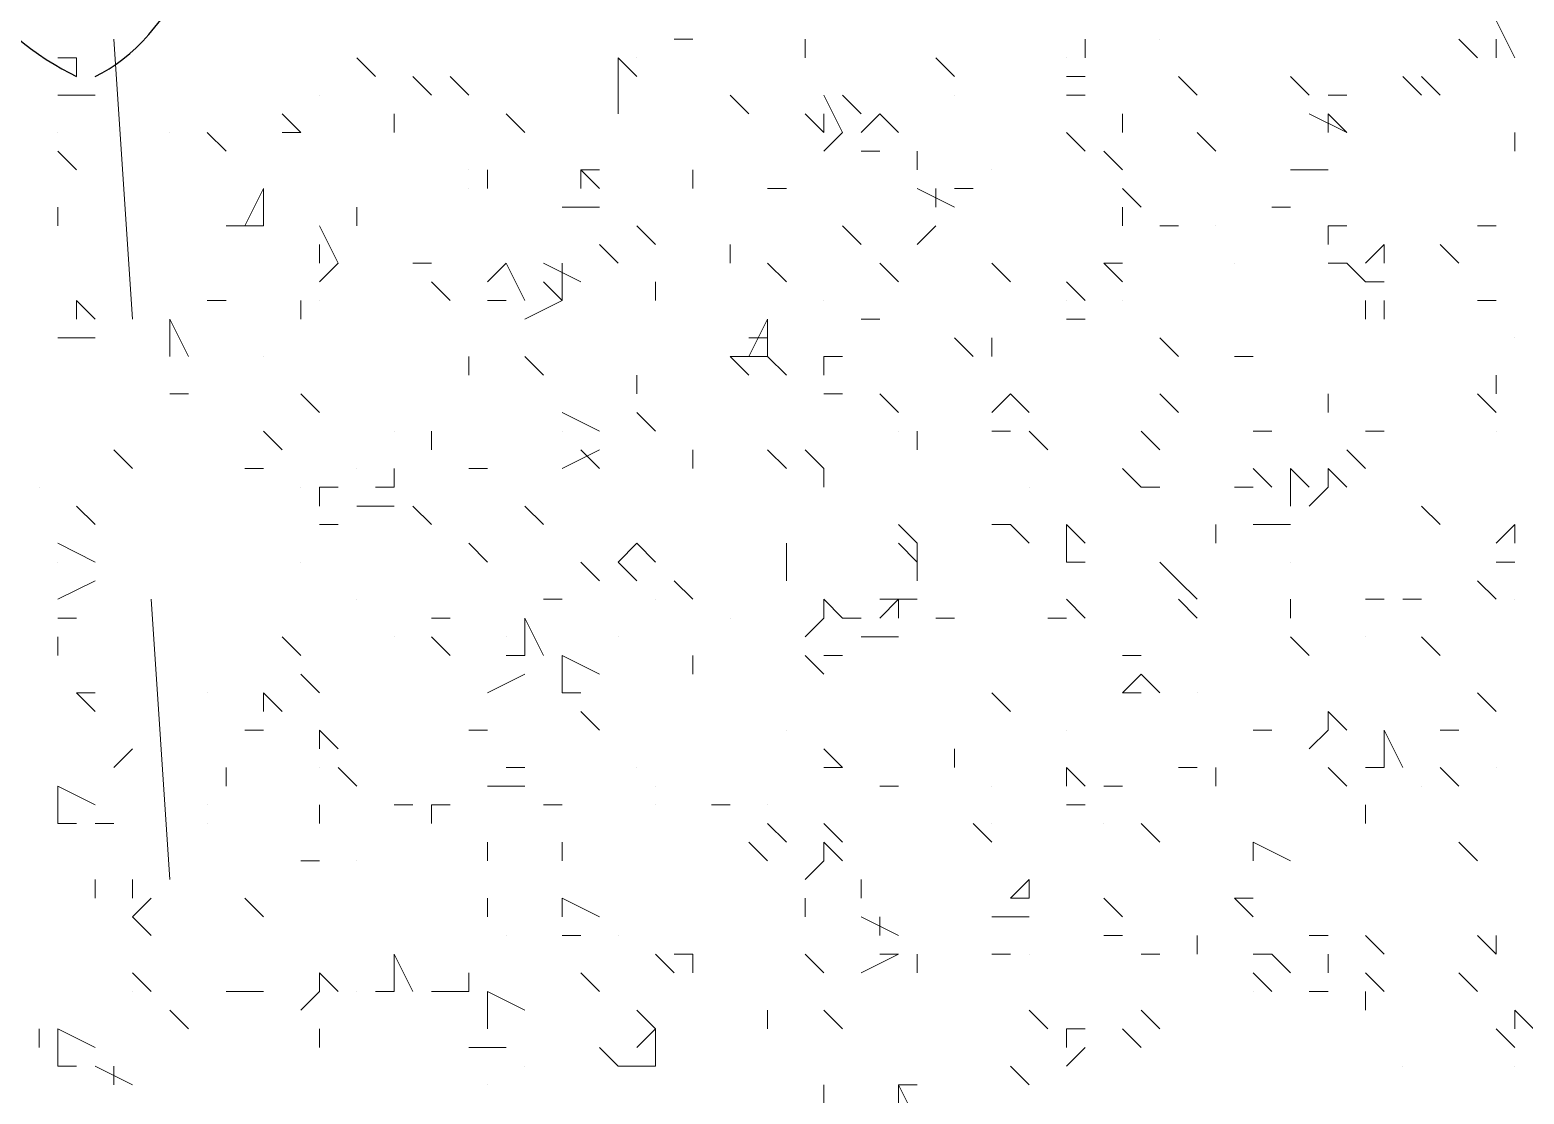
# Model space of a CAD drawing. Header units: millimetres. Extents: x 2928 to 3112, y 1220 to 1280.
# Drawn here: x 3000.6972 to 3000.9638, y 1264.2823 to 1264.4723 of the extents above; entities that cross this region are included whole.
import ezdxf

# ---------------------------------------------------------------- set-up
doc = ezdxf.new("R2010")
doc.units = ezdxf.units.MM

msp = doc.modelspace()

# ---------------------------------------------------------------- linework, layer by layer
at = {"color": 92, "linetype": 'Continuous', "lineweight": 5, "true_color": 0x00b800}
for points in [[(3000.95884, 1264.47395), (3000.96217, 1264.46729), (3000.96217, 1264.46729)], [(3000.8155, 1264.47062), (3000.81217, 1264.47062), (3000.81217, 1264.47062)], [(3000.8355, 1264.46729), (3000.8355, 1264.47062), (3000.8355, 1264.47062)], [(3000.8855, 1264.47062), (3000.8855, 1264.46729), (3000.8855, 1264.46729)], [(3000.8855, 1264.47062), (3000.8855, 1264.46729), (3000.8855, 1264.46729)], [(3000.9555, 1264.46729), (3000.95217, 1264.47062), (3000.95217, 1264.47062)], [(3000.95884, 1264.47062), (3000.95884, 1264.46729), (3000.95884, 1264.46729)], [(3000.7055, 1264.46729), (3000.70217, 1264.46729), (3000.70217, 1264.46729)], [(3000.7055, 1264.46729), (3000.70217, 1264.46729), (3000.70217, 1264.46729)], [(3000.7055, 1264.46729), (3000.7055, 1264.46395), (3000.7055, 1264.46395)], [(3000.75883, 1264.46395), (3000.7555, 1264.46729), (3000.7555, 1264.46729)], [(3000.80217, 1264.46729), (3000.8055, 1264.46395), (3000.8055, 1264.46395)], [(3000.80217, 1264.46729), (3000.80217, 1264.46395), (3000.80217, 1264.46395)], [(3000.86217, 1264.46395), (3000.85883, 1264.46729), (3000.85883, 1264.46729)], [(3000.76883, 1264.46062), (3000.7655, 1264.46395), (3000.7655, 1264.46395)], [(3000.7755, 1264.46062), (3000.77217, 1264.46395), (3000.77217, 1264.46395)], [(3000.80217, 1264.46395), (3000.80217, 1264.46062), (3000.80217, 1264.46062)], [(3000.88217, 1264.46395), (3000.8855, 1264.46395), (3000.8855, 1264.46395)], [(3000.9055, 1264.46062), (3000.90217, 1264.46395), (3000.90217, 1264.46395)], [(3000.9255, 1264.46062), (3000.92217, 1264.46395), (3000.92217, 1264.46395)], [(3000.9455, 1264.46062), (3000.94217, 1264.46395), (3000.94217, 1264.46395)], [(3000.94884, 1264.46062), (3000.9455, 1264.46395), (3000.9455, 1264.46395)], [(3000.70217, 1264.46062), (3000.70883, 1264.46062), (3000.70883, 1264.46062)], [(3000.80217, 1264.45729), (3000.80217, 1264.46062), (3000.80217, 1264.46062)], [(3000.8255, 1264.45729), (3000.82217, 1264.46062), (3000.82217, 1264.46062)], [(3000.83883, 1264.46062), (3000.84217, 1264.45395), (3000.84217, 1264.45395)], [(3000.8455, 1264.45729), (3000.84217, 1264.46062), (3000.84217, 1264.46062)], [(3000.8855, 1264.46062), (3000.88217, 1264.46062), (3000.88217, 1264.46062)], [(3000.93217, 1264.46062), (3000.92884, 1264.46062), (3000.92884, 1264.46062)], [(3000.7455, 1264.45395), (3000.74217, 1264.45729), (3000.74217, 1264.45729)], [(3000.76217, 1264.45395), (3000.76217, 1264.45729), (3000.76217, 1264.45729)], [(3000.7855, 1264.45395), (3000.78217, 1264.45729), (3000.78217, 1264.45729)], [(3000.83883, 1264.45395), (3000.8355, 1264.45729), (3000.8355, 1264.45729)], [(3000.83883, 1264.45729), (3000.83883, 1264.45395), (3000.83883, 1264.45395)], [(3000.83883, 1264.45395), (3000.83883, 1264.45729), (3000.83883, 1264.45729)], [(3000.84883, 1264.45729), (3000.8455, 1264.45395), (3000.8455, 1264.45395)], [(3000.84883, 1264.45729), (3000.85217, 1264.45395), (3000.85217, 1264.45395)], [(3000.89217, 1264.45395), (3000.89217, 1264.45729), (3000.89217, 1264.45729)], [(3000.9255, 1264.45729), (3000.93217, 1264.45395), (3000.93217, 1264.45395)], [(3000.92884, 1264.45729), (3000.92884, 1264.45395), (3000.92884, 1264.45395)], [(3000.93217, 1264.45395), (3000.92884, 1264.45729), (3000.92884, 1264.45729)], [(3000.73217, 1264.45062), (3000.72883, 1264.45395), (3000.72883, 1264.45395)], [(3000.7455, 1264.45395), (3000.74217, 1264.45395), (3000.74217, 1264.45395)], [(3000.83883, 1264.45062), (3000.84217, 1264.45395), (3000.84217, 1264.45395)], [(3000.8855, 1264.45062), (3000.88217, 1264.45395), (3000.88217, 1264.45395)], [(3000.90884, 1264.45062), (3000.9055, 1264.45395), (3000.9055, 1264.45395)], [(3000.96217, 1264.45062), (3000.96217, 1264.45395), (3000.96217, 1264.45395)], [(3000.7055, 1264.44729), (3000.70217, 1264.45062), (3000.70217, 1264.45062)], [(3000.8455, 1264.45062), (3000.84883, 1264.45062), (3000.84883, 1264.45062)], [(3000.8555, 1264.44729), (3000.8555, 1264.45062), (3000.8555, 1264.45062)], [(3000.89217, 1264.44729), (3000.88883, 1264.45062), (3000.88883, 1264.45062)], [(3000.77883, 1264.44395), (3000.77883, 1264.44729), (3000.77883, 1264.44729)], [(3000.7955, 1264.44729), (3000.79883, 1264.44395), (3000.79883, 1264.44395)], [(3000.7955, 1264.44729), (3000.7955, 1264.44395), (3000.7955, 1264.44395)], [(3000.79883, 1264.44729), (3000.7955, 1264.44729), (3000.7955, 1264.44729)], [(3000.8155, 1264.44395), (3000.8155, 1264.44729), (3000.8155, 1264.44729)], [(3000.92217, 1264.44729), (3000.92884, 1264.44729), (3000.92884, 1264.44729)], [(3000.73883, 1264.44395), (3000.7355, 1264.43729), (3000.7355, 1264.43729)], [(3000.73883, 1264.44395), (3000.73883, 1264.43729), (3000.73883, 1264.43729)], [(3000.83217, 1264.44395), (3000.82883, 1264.44395), (3000.82883, 1264.44395)], [(3000.8555, 1264.44395), (3000.86217, 1264.44062), (3000.86217, 1264.44062)], [(3000.85883, 1264.44395), (3000.85883, 1264.44062), (3000.85883, 1264.44062)], [(3000.8655, 1264.44395), (3000.86217, 1264.44395), (3000.86217, 1264.44395)], [(3000.89217, 1264.44395), (3000.8955, 1264.44062), (3000.8955, 1264.44062)], [(3000.70217, 1264.43729), (3000.70217, 1264.44062), (3000.70217, 1264.44062)], [(3000.73883, 1264.43729), (3000.73883, 1264.44062), (3000.73883, 1264.44062)], [(3000.7555, 1264.43729), (3000.7555, 1264.44062), (3000.7555, 1264.44062)], [(3000.79217, 1264.44062), (3000.79883, 1264.44062), (3000.79883, 1264.44062)], [(3000.89217, 1264.44062), (3000.89217, 1264.43729), (3000.89217, 1264.43729)], [(3000.92217, 1264.44062), (3000.91884, 1264.44062), (3000.91884, 1264.44062)], [(3000.73217, 1264.43729), (3000.73883, 1264.43729), (3000.73883, 1264.43729)], [(3000.74883, 1264.43729), (3000.75217, 1264.43062), (3000.75217, 1264.43062)], [(3000.80883, 1264.43395), (3000.8055, 1264.43729), (3000.8055, 1264.43729)], [(3000.8455, 1264.43395), (3000.84217, 1264.43729), (3000.84217, 1264.43729)], [(3000.8555, 1264.43395), (3000.85883, 1264.43729), (3000.85883, 1264.43729)], [(3000.90217, 1264.43729), (3000.89884, 1264.43729), (3000.89884, 1264.43729)], [(3000.92884, 1264.43729), (3000.93217, 1264.43729), (3000.93217, 1264.43729)], [(3000.92884, 1264.43729), (3000.92884, 1264.43395), (3000.92884, 1264.43395)], [(3000.93217, 1264.43729), (3000.92884, 1264.43729), (3000.92884, 1264.43729)], [(3000.95884, 1264.43729), (3000.9555, 1264.43729), (3000.9555, 1264.43729)], [(3000.74883, 1264.43395), (3000.74883, 1264.43062), (3000.74883, 1264.43062)], [(3000.80217, 1264.43062), (3000.79883, 1264.43395), (3000.79883, 1264.43395)], [(3000.82217, 1264.43062), (3000.82217, 1264.43395), (3000.82217, 1264.43395)], [(3000.93884, 1264.43395), (3000.9355, 1264.43062), (3000.9355, 1264.43062)], [(3000.93884, 1264.43395), (3000.93884, 1264.43062), (3000.93884, 1264.43062)], [(3000.95217, 1264.43062), (3000.94884, 1264.43395), (3000.94884, 1264.43395)], [(3000.74883, 1264.42729), (3000.75217, 1264.43062), (3000.75217, 1264.43062)], [(3000.76883, 1264.43062), (3000.7655, 1264.43062), (3000.7655, 1264.43062)], [(3000.78217, 1264.43062), (3000.77883, 1264.42729), (3000.77883, 1264.42729)], [(3000.78217, 1264.43062), (3000.7855, 1264.42395), (3000.7855, 1264.42395)], [(3000.78883, 1264.43062), (3000.7955, 1264.42729), (3000.7955, 1264.42729)], [(3000.79217, 1264.43062), (3000.79217, 1264.42395), (3000.79217, 1264.42395)], [(3000.83217, 1264.42729), (3000.82883, 1264.43062), (3000.82883, 1264.43062)], [(3000.85217, 1264.42729), (3000.84883, 1264.43062), (3000.84883, 1264.43062)], [(3000.87217, 1264.42729), (3000.86883, 1264.43062), (3000.86883, 1264.43062)], [(3000.89217, 1264.43062), (3000.88883, 1264.43062), (3000.88883, 1264.43062)], [(3000.89217, 1264.42729), (3000.88883, 1264.43062), (3000.88883, 1264.43062)], [(3000.93217, 1264.43062), (3000.92884, 1264.43062), (3000.92884, 1264.43062)], [(3000.9355, 1264.42729), (3000.93217, 1264.43062), (3000.93217, 1264.43062)], [(3000.77217, 1264.42395), (3000.76883, 1264.42729), (3000.76883, 1264.42729)], [(3000.79217, 1264.42395), (3000.78883, 1264.42729), (3000.78883, 1264.42729)], [(3000.80883, 1264.42395), (3000.80883, 1264.42729), (3000.80883, 1264.42729)], [(3000.88217, 1264.42729), (3000.8855, 1264.42395), (3000.8855, 1264.42395)], [(3000.9355, 1264.42729), (3000.93884, 1264.42729), (3000.93884, 1264.42729)], [(3000.7055, 1264.42395), (3000.70883, 1264.42062), (3000.70883, 1264.42062)], [(3000.7055, 1264.42395), (3000.7055, 1264.42062), (3000.7055, 1264.42062)], [(3000.73217, 1264.42395), (3000.72883, 1264.42395), (3000.72883, 1264.42395)], [(3000.7455, 1264.42062), (3000.7455, 1264.42395), (3000.7455, 1264.42395)], [(3000.77883, 1264.42395), (3000.78217, 1264.42395), (3000.78217, 1264.42395)], [(3000.7855, 1264.42062), (3000.79217, 1264.42395), (3000.79217, 1264.42395)], [(3000.9355, 1264.42062), (3000.9355, 1264.42395), (3000.9355, 1264.42395)], [(3000.93884, 1264.42062), (3000.93884, 1264.42395), (3000.93884, 1264.42395)], [(3000.95884, 1264.42395), (3000.9555, 1264.42395), (3000.9555, 1264.42395)], [(3000.72217, 1264.42062), (3000.7255, 1264.41395), (3000.7255, 1264.41395)], [(3000.72217, 1264.42062), (3000.72217, 1264.41395), (3000.72217, 1264.41395)], [(3000.82883, 1264.42062), (3000.8255, 1264.41395), (3000.8255, 1264.41395)], [(3000.82883, 1264.42062), (3000.82883, 1264.41395), (3000.82883, 1264.41395)], [(3000.84883, 1264.42062), (3000.8455, 1264.42062), (3000.8455, 1264.42062)], [(3000.88217, 1264.42062), (3000.8855, 1264.42062), (3000.8855, 1264.42062)], [(3000.70217, 1264.41729), (3000.70883, 1264.41729), (3000.70883, 1264.41729)], [(3000.7055, 1264.41729), (3000.70217, 1264.41729), (3000.70217, 1264.41729)], [(3000.82883, 1264.41729), (3000.8255, 1264.41729), (3000.8255, 1264.41729)], [(3000.8655, 1264.41395), (3000.86217, 1264.41729), (3000.86217, 1264.41729)], [(3000.86883, 1264.41395), (3000.86883, 1264.41729), (3000.86883, 1264.41729)], [(3000.90217, 1264.41395), (3000.89884, 1264.41729), (3000.89884, 1264.41729)], [(3000.7755, 1264.41062), (3000.7755, 1264.41395), (3000.7755, 1264.41395)], [(3000.78883, 1264.41062), (3000.7855, 1264.41395), (3000.7855, 1264.41395)], [(3000.82217, 1264.41395), (3000.82883, 1264.41395), (3000.82883, 1264.41395)], [(3000.8255, 1264.41062), (3000.82217, 1264.41395), (3000.82217, 1264.41395)], [(3000.83217, 1264.41062), (3000.82883, 1264.41395), (3000.82883, 1264.41395)], [(3000.83883, 1264.41395), (3000.84217, 1264.41395), (3000.84217, 1264.41395)], [(3000.83883, 1264.41395), (3000.83883, 1264.41062), (3000.83883, 1264.41062)], [(3000.9155, 1264.41395), (3000.91217, 1264.41395), (3000.91217, 1264.41395)], [(3000.8055, 1264.40729), (3000.8055, 1264.41062), (3000.8055, 1264.41062)], [(3000.95884, 1264.40729), (3000.95884, 1264.41062), (3000.95884, 1264.41062)], [(3000.72217, 1264.40729), (3000.7255, 1264.40729), (3000.7255, 1264.40729)], [(3000.74883, 1264.40395), (3000.7455, 1264.40729), (3000.7455, 1264.40729)], [(3000.83883, 1264.40729), (3000.84217, 1264.40729), (3000.84217, 1264.40729)], [(3000.85217, 1264.40395), (3000.84883, 1264.40729), (3000.84883, 1264.40729)], [(3000.87217, 1264.40729), (3000.86883, 1264.40395), (3000.86883, 1264.40395)], [(3000.87217, 1264.40729), (3000.8755, 1264.40395), (3000.8755, 1264.40395)], [(3000.8755, 1264.40395), (3000.87217, 1264.40729), (3000.87217, 1264.40729)], [(3000.90217, 1264.40395), (3000.89884, 1264.40729), (3000.89884, 1264.40729)], [(3000.92884, 1264.40395), (3000.92884, 1264.40729), (3000.92884, 1264.40729)], [(3000.95884, 1264.40395), (3000.9555, 1264.40729), (3000.9555, 1264.40729)], [(3000.79217, 1264.40395), (3000.79883, 1264.40062), (3000.79883, 1264.40062)], [(3000.80883, 1264.40062), (3000.8055, 1264.40395), (3000.8055, 1264.40395)], [(3000.74217, 1264.39729), (3000.73883, 1264.40062), (3000.73883, 1264.40062)], [(3000.76883, 1264.39729), (3000.76883, 1264.40062), (3000.76883, 1264.40062)], [(3000.8555, 1264.39729), (3000.8555, 1264.40062), (3000.8555, 1264.40062)], [(3000.86883, 1264.40062), (3000.87217, 1264.40062), (3000.87217, 1264.40062)], [(3000.87883, 1264.39729), (3000.8755, 1264.40062), (3000.8755, 1264.40062)], [(3000.89884, 1264.39729), (3000.8955, 1264.40062), (3000.8955, 1264.40062)], [(3000.91884, 1264.40062), (3000.9155, 1264.40062), (3000.9155, 1264.40062)], [(3000.93884, 1264.40062), (3000.9355, 1264.40062), (3000.9355, 1264.40062)], [(3000.79217, 1264.39395), (3000.79883, 1264.39729), (3000.79883, 1264.39729)], [(3000.79883, 1264.39395), (3000.7955, 1264.39729), (3000.7955, 1264.39729)], [(3000.8155, 1264.39395), (3000.8155, 1264.39729), (3000.8155, 1264.39729)], [(3000.83217, 1264.39395), (3000.82883, 1264.39729), (3000.82883, 1264.39729)], [(3000.83883, 1264.39395), (3000.8355, 1264.39729), (3000.8355, 1264.39729)], [(3000.9355, 1264.39395), (3000.93217, 1264.39729), (3000.93217, 1264.39729)], [(3000.73883, 1264.39395), (3000.7355, 1264.39395), (3000.7355, 1264.39395)], [(3000.76217, 1264.39395), (3000.76217, 1264.39062), (3000.76217, 1264.39062)], [(3000.77883, 1264.39395), (3000.7755, 1264.39395), (3000.7755, 1264.39395)], [(3000.83883, 1264.39062), (3000.83883, 1264.39395), (3000.83883, 1264.39395)], [(3000.8955, 1264.39062), (3000.89217, 1264.39395), (3000.89217, 1264.39395)], [(3000.9155, 1264.39395), (3000.91884, 1264.39062), (3000.91884, 1264.39062)], [(3000.92217, 1264.39395), (3000.9255, 1264.39062), (3000.9255, 1264.39062)], [(3000.92217, 1264.39395), (3000.92217, 1264.38728), (3000.92217, 1264.38728)], [(3000.92884, 1264.39395), (3000.93217, 1264.39062), (3000.93217, 1264.39062)], [(3000.92884, 1264.39395), (3000.92884, 1264.39062), (3000.92884, 1264.39062)], [(3000.74883, 1264.39062), (3000.75217, 1264.39062), (3000.75217, 1264.39062)], [(3000.74883, 1264.39062), (3000.74883, 1264.38728), (3000.74883, 1264.38728)], [(3000.76217, 1264.39062), (3000.75883, 1264.39062), (3000.75883, 1264.39062)], [(3000.89884, 1264.39062), (3000.8955, 1264.39062), (3000.8955, 1264.39062)], [(3000.91217, 1264.39062), (3000.9155, 1264.39062), (3000.9155, 1264.39062)], [(3000.9255, 1264.38728), (3000.92884, 1264.39062), (3000.92884, 1264.39062)], [(3000.70883, 1264.38395), (3000.7055, 1264.38728), (3000.7055, 1264.38728)], [(3000.7555, 1264.38728), (3000.76217, 1264.38728), (3000.76217, 1264.38728)], [(3000.76883, 1264.38395), (3000.7655, 1264.38728), (3000.7655, 1264.38728)], [(3000.78883, 1264.38395), (3000.7855, 1264.38728), (3000.7855, 1264.38728)], [(3000.94884, 1264.38395), (3000.9455, 1264.38728), (3000.9455, 1264.38728)], [(3000.74883, 1264.38395), (3000.75217, 1264.38395), (3000.75217, 1264.38395)], [(3000.8555, 1264.38062), (3000.85217, 1264.38395), (3000.85217, 1264.38395)], [(3000.87217, 1264.38395), (3000.86883, 1264.38395), (3000.86883, 1264.38395)], [(3000.8755, 1264.38062), (3000.87217, 1264.38395), (3000.87217, 1264.38395)], [(3000.88217, 1264.38395), (3000.8855, 1264.38062), (3000.8855, 1264.38062)], [(3000.88217, 1264.38395), (3000.88217, 1264.37728), (3000.88217, 1264.37728)], [(3000.90884, 1264.38062), (3000.90884, 1264.38395), (3000.90884, 1264.38395)], [(3000.9155, 1264.38395), (3000.92217, 1264.38395), (3000.92217, 1264.38395)], [(3000.96217, 1264.38395), (3000.95884, 1264.38062), (3000.95884, 1264.38062)], [(3000.96217, 1264.38395), (3000.96217, 1264.38062), (3000.96217, 1264.38062)], [(3000.70217, 1264.38062), (3000.70883, 1264.37728), (3000.70883, 1264.37728)], [(3000.77883, 1264.37728), (3000.7755, 1264.38062), (3000.7755, 1264.38062)], [(3000.8055, 1264.38062), (3000.80217, 1264.37728), (3000.80217, 1264.37728)], [(3000.8055, 1264.38062), (3000.80883, 1264.37728), (3000.80883, 1264.37728)], [(3000.83217, 1264.37728), (3000.83217, 1264.38062), (3000.83217, 1264.38062)], [(3000.85217, 1264.38062), (3000.8555, 1264.37728), (3000.8555, 1264.37728)], [(3000.8555, 1264.38062), (3000.8555, 1264.37395), (3000.8555, 1264.37395)], [(3000.79883, 1264.37395), (3000.7955, 1264.37728), (3000.7955, 1264.37728)], [(3000.80217, 1264.37728), (3000.8055, 1264.37395), (3000.8055, 1264.37395)], [(3000.83217, 1264.37395), (3000.83217, 1264.37728), (3000.83217, 1264.37728)], [(3000.88217, 1264.37728), (3000.8855, 1264.37728), (3000.8855, 1264.37728)], [(3000.90217, 1264.37395), (3000.89884, 1264.37728), (3000.89884, 1264.37728)], [(3000.95884, 1264.37728), (3000.96217, 1264.37728), (3000.96217, 1264.37728)], [(3000.70217, 1264.37062), (3000.70883, 1264.37395), (3000.70883, 1264.37395)], [(3000.8155, 1264.37062), (3000.81217, 1264.37395), (3000.81217, 1264.37395)], [(3000.9055, 1264.37062), (3000.90217, 1264.37395), (3000.90217, 1264.37395)], [(3000.95884, 1264.37062), (3000.9555, 1264.37395), (3000.9555, 1264.37395)], [(3000.79217, 1264.37062), (3000.78883, 1264.37062), (3000.78883, 1264.37062)], [(3000.83883, 1264.37062), (3000.84217, 1264.36728), (3000.84217, 1264.36728)], [(3000.83883, 1264.37062), (3000.83883, 1264.36728), (3000.83883, 1264.36728)], [(3000.84883, 1264.37062), (3000.8555, 1264.37062), (3000.8555, 1264.37062)], [(3000.85217, 1264.37062), (3000.84883, 1264.36728), (3000.84883, 1264.36728)], [(3000.85217, 1264.37062), (3000.85217, 1264.36728), (3000.85217, 1264.36728)], [(3000.8855, 1264.36728), (3000.88217, 1264.37062), (3000.88217, 1264.37062)], [(3000.9055, 1264.36728), (3000.90217, 1264.37062), (3000.90217, 1264.37062)], [(3000.92217, 1264.36728), (3000.92217, 1264.37062), (3000.92217, 1264.37062)], [(3000.93884, 1264.37062), (3000.9355, 1264.37062), (3000.9355, 1264.37062)], [(3000.9455, 1264.37062), (3000.94217, 1264.37062), (3000.94217, 1264.37062)], [(3000.7055, 1264.36728), (3000.70217, 1264.36728), (3000.70217, 1264.36728)], [(3000.77217, 1264.36728), (3000.76883, 1264.36728), (3000.76883, 1264.36728)], [(3000.7855, 1264.36728), (3000.78883, 1264.36062), (3000.78883, 1264.36062)], [(3000.7855, 1264.36728), (3000.7855, 1264.36062), (3000.7855, 1264.36062)], [(3000.8355, 1264.36395), (3000.83883, 1264.36728), (3000.83883, 1264.36728)], [(3000.8455, 1264.36728), (3000.84217, 1264.36728), (3000.84217, 1264.36728)], [(3000.86217, 1264.36728), (3000.85883, 1264.36728), (3000.85883, 1264.36728)], [(3000.88217, 1264.36728), (3000.87883, 1264.36728), (3000.87883, 1264.36728)], [(3000.70217, 1264.36062), (3000.70217, 1264.36395), (3000.70217, 1264.36395)], [(3000.7455, 1264.36062), (3000.74217, 1264.36395), (3000.74217, 1264.36395)], [(3000.77217, 1264.36062), (3000.76883, 1264.36395), (3000.76883, 1264.36395)], [(3000.8455, 1264.36395), (3000.85217, 1264.36395), (3000.85217, 1264.36395)], [(3000.9255, 1264.36062), (3000.92217, 1264.36395), (3000.92217, 1264.36395)], [(3000.94884, 1264.36062), (3000.9455, 1264.36395), (3000.9455, 1264.36395)], [(3000.7855, 1264.36062), (3000.78217, 1264.36062), (3000.78217, 1264.36062)], [(3000.79217, 1264.36062), (3000.79883, 1264.35728), (3000.79883, 1264.35728)], [(3000.79217, 1264.36062), (3000.79217, 1264.35395), (3000.79217, 1264.35395)], [(3000.8155, 1264.35728), (3000.8155, 1264.36062), (3000.8155, 1264.36062)], [(3000.83883, 1264.35728), (3000.8355, 1264.36062), (3000.8355, 1264.36062)], [(3000.84217, 1264.36062), (3000.83883, 1264.36062), (3000.83883, 1264.36062)], [(3000.8955, 1264.36062), (3000.89217, 1264.36062), (3000.89217, 1264.36062)], [(3000.74883, 1264.35395), (3000.7455, 1264.35728), (3000.7455, 1264.35728)], [(3000.77883, 1264.35395), (3000.7855, 1264.35728), (3000.7855, 1264.35728)], [(3000.8955, 1264.35728), (3000.89217, 1264.35395), (3000.89217, 1264.35395)], [(3000.8955, 1264.35728), (3000.89884, 1264.35395), (3000.89884, 1264.35395)], [(3000.70883, 1264.35062), (3000.7055, 1264.35395), (3000.7055, 1264.35395)], [(3000.70883, 1264.35395), (3000.7055, 1264.35395), (3000.7055, 1264.35395)], [(3000.70883, 1264.35395), (3000.7055, 1264.35395), (3000.7055, 1264.35395)], [(3000.73883, 1264.35395), (3000.74217, 1264.35062), (3000.74217, 1264.35062)], [(3000.73883, 1264.35395), (3000.73883, 1264.35062), (3000.73883, 1264.35062)], [(3000.79217, 1264.35395), (3000.7955, 1264.35395), (3000.7955, 1264.35395)], [(3000.87217, 1264.35062), (3000.86883, 1264.35395), (3000.86883, 1264.35395)], [(3000.89217, 1264.35395), (3000.8955, 1264.35395), (3000.8955, 1264.35395)], [(3000.95884, 1264.35062), (3000.9555, 1264.35395), (3000.9555, 1264.35395)], [(3000.79883, 1264.34728), (3000.7955, 1264.35062), (3000.7955, 1264.35062)], [(3000.92884, 1264.35062), (3000.93217, 1264.34728), (3000.93217, 1264.34728)], [(3000.92884, 1264.35062), (3000.92884, 1264.34728), (3000.92884, 1264.34728)], [(3000.7355, 1264.34728), (3000.73883, 1264.34728), (3000.73883, 1264.34728)], [(3000.74883, 1264.34728), (3000.75217, 1264.34395), (3000.75217, 1264.34395)], [(3000.74883, 1264.34728), (3000.74883, 1264.34395), (3000.74883, 1264.34395)], [(3000.77883, 1264.34728), (3000.7755, 1264.34728), (3000.7755, 1264.34728)], [(3000.91884, 1264.34728), (3000.9155, 1264.34728), (3000.9155, 1264.34728)], [(3000.9255, 1264.34395), (3000.92884, 1264.34728), (3000.92884, 1264.34728)], [(3000.93884, 1264.34728), (3000.94217, 1264.34062), (3000.94217, 1264.34062)], [(3000.93884, 1264.34728), (3000.93884, 1264.34062), (3000.93884, 1264.34062)], [(3000.95217, 1264.34728), (3000.94884, 1264.34728), (3000.94884, 1264.34728)], [(3000.71217, 1264.34062), (3000.7155, 1264.34395), (3000.7155, 1264.34395)], [(3000.84217, 1264.34062), (3000.83883, 1264.34395), (3000.83883, 1264.34395)], [(3000.86217, 1264.34062), (3000.86217, 1264.34395), (3000.86217, 1264.34395)], [(3000.73217, 1264.33728), (3000.73217, 1264.34062), (3000.73217, 1264.34062)], [(3000.7555, 1264.33728), (3000.75217, 1264.34062), (3000.75217, 1264.34062)], [(3000.7855, 1264.34062), (3000.78217, 1264.34062), (3000.78217, 1264.34062)], [(3000.84217, 1264.34062), (3000.83883, 1264.34062), (3000.83883, 1264.34062)], [(3000.88217, 1264.34062), (3000.8855, 1264.33728), (3000.8855, 1264.33728)], [(3000.88217, 1264.34062), (3000.88217, 1264.33728), (3000.88217, 1264.33728)], [(3000.9055, 1264.34062), (3000.90217, 1264.34062), (3000.90217, 1264.34062)], [(3000.90884, 1264.33728), (3000.90884, 1264.34062), (3000.90884, 1264.34062)], [(3000.93217, 1264.33728), (3000.92884, 1264.34062), (3000.92884, 1264.34062)], [(3000.93217, 1264.33728), (3000.92884, 1264.34062), (3000.92884, 1264.34062)], [(3000.9355, 1264.34062), (3000.93884, 1264.34062), (3000.93884, 1264.34062)], [(3000.95217, 1264.33728), (3000.94884, 1264.34062), (3000.94884, 1264.34062)], [(3000.70217, 1264.33728), (3000.70883, 1264.33395), (3000.70883, 1264.33395)], [(3000.70217, 1264.33728), (3000.70217, 1264.33062), (3000.70217, 1264.33062)], [(3000.77883, 1264.33728), (3000.7855, 1264.33728), (3000.7855, 1264.33728)], [(3000.85217, 1264.33728), (3000.84883, 1264.33728), (3000.84883, 1264.33728)], [(3000.89217, 1264.33728), (3000.88883, 1264.33728), (3000.88883, 1264.33728)], [(3000.74883, 1264.33062), (3000.74883, 1264.33395), (3000.74883, 1264.33395)], [(3000.7655, 1264.33395), (3000.76217, 1264.33395), (3000.76217, 1264.33395)], [(3000.76883, 1264.33062), (3000.76883, 1264.33395), (3000.76883, 1264.33395)], [(3000.77217, 1264.33395), (3000.76883, 1264.33395), (3000.76883, 1264.33395)], [(3000.79217, 1264.33395), (3000.78883, 1264.33395), (3000.78883, 1264.33395)], [(3000.82217, 1264.33395), (3000.81883, 1264.33395), (3000.81883, 1264.33395)], [(3000.88217, 1264.33395), (3000.8855, 1264.33395), (3000.8855, 1264.33395)], [(3000.9355, 1264.33062), (3000.9355, 1264.33395), (3000.9355, 1264.33395)], [(3000.70217, 1264.33062), (3000.7055, 1264.33062), (3000.7055, 1264.33062)], [(3000.71217, 1264.33062), (3000.70883, 1264.33062), (3000.70883, 1264.33062)], [(3000.82883, 1264.33062), (3000.83217, 1264.32728), (3000.83217, 1264.32728)], [(3000.84217, 1264.32728), (3000.83883, 1264.33062), (3000.83883, 1264.33062)], [(3000.86883, 1264.32728), (3000.8655, 1264.33062), (3000.8655, 1264.33062)], [(3000.89884, 1264.32728), (3000.8955, 1264.33062), (3000.8955, 1264.33062)], [(3000.77883, 1264.32395), (3000.77883, 1264.32728), (3000.77883, 1264.32728)], [(3000.79217, 1264.32395), (3000.79217, 1264.32728), (3000.79217, 1264.32728)], [(3000.8255, 1264.32728), (3000.82883, 1264.32395), (3000.82883, 1264.32395)], [(3000.83883, 1264.32728), (3000.84217, 1264.32395), (3000.84217, 1264.32395)], [(3000.83883, 1264.32728), (3000.83883, 1264.32395), (3000.83883, 1264.32395)], [(3000.9155, 1264.32728), (3000.92217, 1264.32395), (3000.92217, 1264.32395)], [(3000.9155, 1264.32728), (3000.9155, 1264.32395), (3000.9155, 1264.32395)], [(3000.9555, 1264.32395), (3000.95217, 1264.32728), (3000.95217, 1264.32728)], [(3000.74883, 1264.32395), (3000.7455, 1264.32395), (3000.7455, 1264.32395)], [(3000.8355, 1264.32062), (3000.83883, 1264.32395), (3000.83883, 1264.32395)], [(3000.70883, 1264.31728), (3000.70883, 1264.32062), (3000.70883, 1264.32062)], [(3000.7155, 1264.31728), (3000.7155, 1264.32062), (3000.7155, 1264.32062)], [(3000.8455, 1264.31728), (3000.8455, 1264.32062), (3000.8455, 1264.32062)], [(3000.8755, 1264.32062), (3000.87217, 1264.31728), (3000.87217, 1264.31728)], [(3000.8755, 1264.32062), (3000.8755, 1264.31728), (3000.8755, 1264.31728)], [(3000.71883, 1264.31728), (3000.7155, 1264.31395), (3000.7155, 1264.31395)], [(3000.73883, 1264.31395), (3000.7355, 1264.31728), (3000.7355, 1264.31728)], [(3000.77883, 1264.31395), (3000.77883, 1264.31728), (3000.77883, 1264.31728)], [(3000.79217, 1264.31728), (3000.79883, 1264.31395), (3000.79883, 1264.31395)], [(3000.79217, 1264.31728), (3000.79217, 1264.31395), (3000.79217, 1264.31395)], [(3000.8355, 1264.31395), (3000.8355, 1264.31728), (3000.8355, 1264.31728)], [(3000.8755, 1264.31728), (3000.87217, 1264.31728), (3000.87217, 1264.31728)], [(3000.89217, 1264.31395), (3000.88883, 1264.31728), (3000.88883, 1264.31728)], [(3000.91217, 1264.31728), (3000.9155, 1264.31728), (3000.9155, 1264.31728)], [(3000.9155, 1264.31395), (3000.91217, 1264.31728), (3000.91217, 1264.31728)], [(3000.7155, 1264.31395), (3000.71883, 1264.31062), (3000.71883, 1264.31062)], [(3000.8455, 1264.31395), (3000.85217, 1264.31062), (3000.85217, 1264.31062)], [(3000.84883, 1264.31395), (3000.84883, 1264.31062), (3000.84883, 1264.31062)], [(3000.86883, 1264.31395), (3000.8755, 1264.31395), (3000.8755, 1264.31395)], [(3000.79217, 1264.31062), (3000.7955, 1264.31062), (3000.7955, 1264.31062)], [(3000.89217, 1264.31062), (3000.88883, 1264.31062), (3000.88883, 1264.31062)], [(3000.9055, 1264.30728), (3000.9055, 1264.31062), (3000.9055, 1264.31062)], [(3000.92884, 1264.31062), (3000.9255, 1264.31062), (3000.9255, 1264.31062)], [(3000.93884, 1264.30728), (3000.9355, 1264.31062), (3000.9355, 1264.31062)], [(3000.95884, 1264.30728), (3000.9555, 1264.31062), (3000.9555, 1264.31062)], [(3000.95884, 1264.30728), (3000.95884, 1264.31062), (3000.95884, 1264.31062)], [(3000.76217, 1264.30728), (3000.7655, 1264.30062), (3000.7655, 1264.30062)], [(3000.76217, 1264.30728), (3000.76217, 1264.30062), (3000.76217, 1264.30062)], [(3000.81217, 1264.30395), (3000.80883, 1264.30728), (3000.80883, 1264.30728)], [(3000.8155, 1264.30728), (3000.81217, 1264.30728), (3000.81217, 1264.30728)], [(3000.8155, 1264.30395), (3000.8155, 1264.30728), (3000.8155, 1264.30728)], [(3000.83883, 1264.30395), (3000.8355, 1264.30728), (3000.8355, 1264.30728)], [(3000.8455, 1264.30395), (3000.85217, 1264.30728), (3000.85217, 1264.30728)], [(3000.85217, 1264.30728), (3000.84883, 1264.30728), (3000.84883, 1264.30728)], [(3000.8555, 1264.30395), (3000.8555, 1264.30728), (3000.8555, 1264.30728)], [(3000.87217, 1264.30728), (3000.86883, 1264.30728), (3000.86883, 1264.30728)], [(3000.89884, 1264.30728), (3000.8955, 1264.30728), (3000.8955, 1264.30728)], [(3000.91884, 1264.30728), (3000.9155, 1264.30728), (3000.9155, 1264.30728)], [(3000.91884, 1264.30728), (3000.92217, 1264.30395), (3000.92217, 1264.30395)], [(3000.92884, 1264.30728), (3000.92884, 1264.30395), (3000.92884, 1264.30395)], [(3000.71883, 1264.30062), (3000.7155, 1264.30395), (3000.7155, 1264.30395)], [(3000.74883, 1264.30395), (3000.75217, 1264.30062), (3000.75217, 1264.30062)], [(3000.74883, 1264.30395), (3000.74883, 1264.30062), (3000.74883, 1264.30062)], [(3000.76217, 1264.30062), (3000.76217, 1264.30395), (3000.76217, 1264.30395)], [(3000.7755, 1264.30062), (3000.7755, 1264.30395), (3000.7755, 1264.30395)], [(3000.79883, 1264.30062), (3000.7955, 1264.30395), (3000.7955, 1264.30395)], [(3000.9155, 1264.30395), (3000.91884, 1264.30062), (3000.91884, 1264.30062)], [(3000.93884, 1264.30062), (3000.9355, 1264.30395), (3000.9355, 1264.30395)], [(3000.9555, 1264.30062), (3000.95217, 1264.30395), (3000.95217, 1264.30395)], [(3000.7355, 1264.30062), (3000.73217, 1264.30062), (3000.73217, 1264.30062)], [(3000.73883, 1264.30062), (3000.7355, 1264.30062), (3000.7355, 1264.30062)], [(3000.7455, 1264.29728), (3000.74883, 1264.30062), (3000.74883, 1264.30062)], [(3000.75883, 1264.30062), (3000.76217, 1264.30062), (3000.76217, 1264.30062)], [(3000.77217, 1264.30062), (3000.76883, 1264.30062), (3000.76883, 1264.30062)], [(3000.7755, 1264.30062), (3000.77217, 1264.30062), (3000.77217, 1264.30062)], [(3000.77883, 1264.30062), (3000.7855, 1264.29728), (3000.7855, 1264.29728)], [(3000.77883, 1264.30062), (3000.77883, 1264.29395), (3000.77883, 1264.29395)], [(3000.9255, 1264.30062), (3000.92884, 1264.30062), (3000.92884, 1264.30062)], [(3000.9355, 1264.29728), (3000.9355, 1264.30062), (3000.9355, 1264.30062)], [(3000.80883, 1264.29395), (3000.8055, 1264.29728), (3000.8055, 1264.29728)], [(3000.82883, 1264.29395), (3000.82883, 1264.29728), (3000.82883, 1264.29728)], [(3000.84217, 1264.29395), (3000.83883, 1264.29728), (3000.83883, 1264.29728)], [(3000.87883, 1264.29395), (3000.8755, 1264.29728), (3000.8755, 1264.29728)], [(3000.89884, 1264.29395), (3000.8955, 1264.29728), (3000.8955, 1264.29728)], [(3000.96217, 1264.29728), (3000.9655, 1264.29395), (3000.9655, 1264.29395)], [(3000.96217, 1264.29728), (3000.96217, 1264.29395), (3000.96217, 1264.29395)], [(3000.69883, 1264.29062), (3000.69883, 1264.29395), (3000.69883, 1264.29395)], [(3000.70217, 1264.29395), (3000.70883, 1264.29062), (3000.70883, 1264.29062)], [(3000.70217, 1264.29395), (3000.70217, 1264.28728), (3000.70217, 1264.28728)], [(3000.74883, 1264.29062), (3000.74883, 1264.29395), (3000.74883, 1264.29395)], [(3000.80883, 1264.29395), (3000.8055, 1264.29062), (3000.8055, 1264.29062)], [(3000.80883, 1264.29395), (3000.80883, 1264.28728), (3000.80883, 1264.28728)], [(3000.88217, 1264.29395), (3000.8855, 1264.29395), (3000.8855, 1264.29395)], [(3000.88217, 1264.29395), (3000.88217, 1264.29062), (3000.88217, 1264.29062)], [(3000.8955, 1264.29062), (3000.89217, 1264.29395), (3000.89217, 1264.29395)], [(3000.95884, 1264.29395), (3000.96217, 1264.29062), (3000.96217, 1264.29062)], [(3000.7755, 1264.29062), (3000.78217, 1264.29062), (3000.78217, 1264.29062)], [(3000.80217, 1264.28728), (3000.79883, 1264.29062), (3000.79883, 1264.29062)], [(3000.88217, 1264.28728), (3000.8855, 1264.29062), (3000.8855, 1264.29062)], [(3000.70217, 1264.28728), (3000.7055, 1264.28728), (3000.7055, 1264.28728)], [(3000.70883, 1264.28728), (3000.7155, 1264.28395), (3000.7155, 1264.28395)], [(3000.71217, 1264.28728), (3000.71217, 1264.28395), (3000.71217, 1264.28395)], [(3000.80217, 1264.28728), (3000.80883, 1264.28728), (3000.80883, 1264.28728)], [(3000.8755, 1264.28395), (3000.87217, 1264.28728), (3000.87217, 1264.28728)], [(3000.83883, 1264.28395), (3000.83883, 1264.28062), (3000.83883, 1264.28062)], [(3000.85217, 1264.28395), (3000.8555, 1264.27728), (3000.8555, 1264.27728)], [(3000.85217, 1264.28395), (3000.85217, 1264.27728), (3000.85217, 1264.27728)], [(3000.8555, 1264.28395), (3000.85217, 1264.28395), (3000.85217, 1264.28395)]]:
    msp.add_lwpolyline(points, dxfattribs=at)
at = {"color": 7, "linetype": 'Continuous', "lineweight": 9, "true_color": 0x000007}
for points in [[(3000.7155, 1264.42062), (3000.71217, 1264.47062), (3000.71217, 1264.47062)], [(3000.7155, 1264.39395), (3000.71217, 1264.39729), (3000.71217, 1264.39729)], [(3000.72217, 1264.32062), (3000.71883, 1264.37062), (3000.71883, 1264.37062)], [(3000.7255, 1264.29395), (3000.72217, 1264.29728), (3000.72217, 1264.29728)]]:
    msp.add_lwpolyline(points, dxfattribs=at)
at = {"color": 92, "linetype": 'Continuous', "lineweight": 5, "true_color": 0x00b800}
for points in [[(3000.89884, 1264.47062), (3000.89884, 1264.47062)], [(3000.8055, 1264.46729), (3000.8055, 1264.46729)], [(3000.88217, 1264.46729), (3000.88217, 1264.46729)], [(3000.95884, 1264.46729), (3000.95884, 1264.46729)], [(3000.74883, 1264.46062), (3000.74883, 1264.46062)], [(3000.86217, 1264.46062), (3000.86217, 1264.46062)], [(3000.70217, 1264.45395), (3000.70217, 1264.45395)], [(3000.72217, 1264.45395), (3000.72217, 1264.45395)], [(3000.7755, 1264.44729), (3000.7755, 1264.44729)], [(3000.86883, 1264.44729), (3000.86883, 1264.44729)], [(3000.7755, 1264.44395), (3000.7755, 1264.44395)], [(3000.89217, 1264.44395), (3000.89217, 1264.44395)], [(3000.90884, 1264.43729), (3000.90884, 1264.43729)], [(3000.76883, 1264.43062), (3000.76883, 1264.43062)], [(3000.91217, 1264.43062), (3000.91217, 1264.43062)], [(3000.92884, 1264.43062), (3000.92884, 1264.43062)], [(3000.74883, 1264.42395), (3000.74883, 1264.42395)], [(3000.77883, 1264.42395), (3000.77883, 1264.42395)], [(3000.83883, 1264.42395), (3000.83883, 1264.42395)], [(3000.88217, 1264.42395), (3000.88217, 1264.42395)], [(3000.89217, 1264.42395), (3000.89217, 1264.42395)], [(3000.96217, 1264.41729), (3000.96217, 1264.41729)], [(3000.73883, 1264.41395), (3000.73883, 1264.41395)], [(3000.76217, 1264.40062), (3000.76217, 1264.40062)], [(3000.79217, 1264.40062), (3000.79217, 1264.40062)], [(3000.85217, 1264.40062), (3000.85217, 1264.40062)], [(3000.93884, 1264.40062), (3000.93884, 1264.40062)], [(3000.95884, 1264.40062), (3000.95884, 1264.40062)], [(3000.7555, 1264.39395), (3000.7555, 1264.39395)], [(3000.7755, 1264.39395), (3000.7755, 1264.39395)], [(3000.9155, 1264.39395), (3000.9155, 1264.39395)], [(3000.69883, 1264.39062), (3000.69883, 1264.39062)], [(3000.7455, 1264.39062), (3000.7455, 1264.39062)], [(3000.8755, 1264.39062), (3000.8755, 1264.39062)], [(3000.70217, 1264.37728), (3000.70217, 1264.37728)], [(3000.7455, 1264.37728), (3000.7455, 1264.37728)], [(3000.92217, 1264.37728), (3000.92217, 1264.37728)], [(3000.7555, 1264.37062), (3000.7555, 1264.37062)], [(3000.80883, 1264.37062), (3000.80883, 1264.37062)], [(3000.96217, 1264.37062), (3000.96217, 1264.37062)], [(3000.82217, 1264.36728), (3000.82217, 1264.36728)], [(3000.86217, 1264.36728), (3000.86217, 1264.36728)], [(3000.76217, 1264.36395), (3000.76217, 1264.36395)], [(3000.78217, 1264.36395), (3000.78217, 1264.36395)], [(3000.80217, 1264.36395), (3000.80217, 1264.36395)], [(3000.9355, 1264.36395), (3000.9355, 1264.36395)], [(3000.72883, 1264.35395), (3000.72883, 1264.35395)], [(3000.9055, 1264.35395), (3000.9055, 1264.35395)], [(3000.83217, 1264.34728), (3000.83217, 1264.34728)], [(3000.88217, 1264.34728), (3000.88217, 1264.34728)], [(3000.74883, 1264.34062), (3000.74883, 1264.34062)], [(3000.7855, 1264.34062), (3000.7855, 1264.34062)], [(3000.8055, 1264.34062), (3000.8055, 1264.34062)], [(3000.95884, 1264.34062), (3000.95884, 1264.34062)], [(3000.80883, 1264.33728), (3000.80883, 1264.33728)], [(3000.86883, 1264.33728), (3000.86883, 1264.33728)], [(3000.9455, 1264.33728), (3000.9455, 1264.33728)], [(3000.72883, 1264.33395), (3000.72883, 1264.33395)], [(3000.80883, 1264.33395), (3000.80883, 1264.33395)], [(3000.82883, 1264.33395), (3000.82883, 1264.33395)], [(3000.70883, 1264.33062), (3000.70883, 1264.33062)], [(3000.72883, 1264.33062), (3000.72883, 1264.33062)], [(3000.82883, 1264.33062), (3000.82883, 1264.33062)], [(3000.86883, 1264.33062), (3000.86883, 1264.33062)], [(3000.88883, 1264.33062), (3000.88883, 1264.33062)], [(3000.7555, 1264.32395), (3000.7555, 1264.32395)], [(3000.78217, 1264.31062), (3000.78217, 1264.31062)], [(3000.80217, 1264.31062), (3000.80217, 1264.31062)], [(3000.8755, 1264.30728), (3000.8755, 1264.30728)], [(3000.9155, 1264.30728), (3000.9155, 1264.30728)], [(3000.92884, 1264.30728), (3000.92884, 1264.30728)], [(3000.7155, 1264.30062), (3000.7155, 1264.30062)], [(3000.7555, 1264.30062), (3000.7555, 1264.30062)], [(3000.9155, 1264.30062), (3000.9155, 1264.30062)], [(3000.70883, 1264.28728), (3000.70883, 1264.28728)], [(3000.7855, 1264.28728), (3000.7855, 1264.28728)], [(3000.94217, 1264.28728), (3000.94217, 1264.28728)], [(3000.96217, 1264.28728), (3000.96217, 1264.28728)], [(3000.77883, 1264.28395), (3000.77883, 1264.28395)], [(3000.83883, 1264.28395), (3000.83883, 1264.28395)]]:
    msp.add_lwpolyline(points, close=True, dxfattribs=at)
at = {"color": 253, "linetype": 'Continuous', "lineweight": -2, "true_color": 0x9a9a9a}
for points in [[(3000.70883, 1264.46395), (3000.7155, 1264.46729), (3000.72217, 1264.47395), (3000.7255, 1264.48395)], [(3000.68883, 1264.48062), (3000.68883, 1264.47395), (3000.69883, 1264.46729), (3000.7055, 1264.46395)]]:
    msp.add_open_spline(points, degree=3, dxfattribs=at)

doc.saveas('drawing.dxf')
